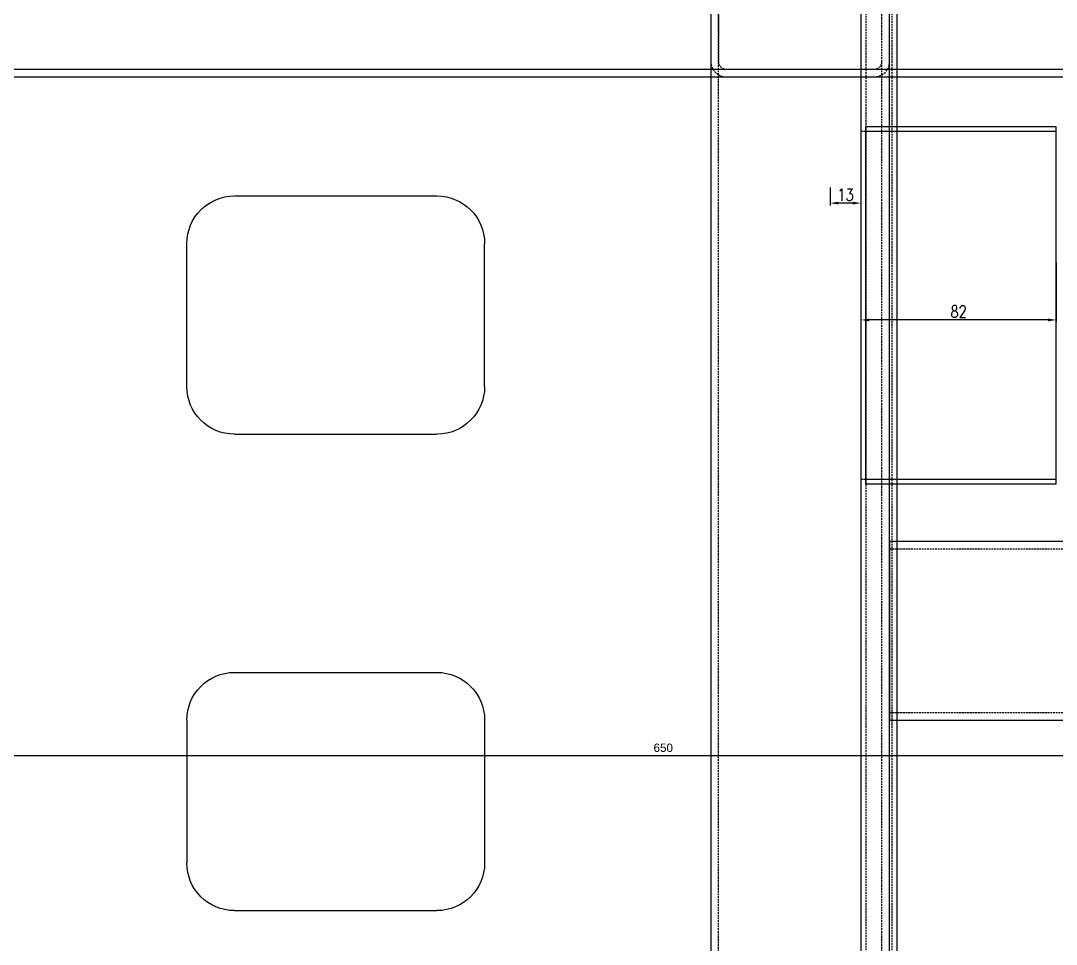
# Model space of a CAD drawing. Header units: millimetres. Extents: x -18234 to 26733, y 279 to 18488.
# Drawn here: x 6550.5 to 6985.2, y 9648.6 to 10036.3 of the extents above; entities that cross this region are included whole.
import ezdxf

# ---------------------------------------------------------------- set-up
doc = ezdxf.new("R2010")
doc.units = ezdxf.units.MM
doc.linetypes.add('HIDDEN', pattern=[0.375, 0.25, -0.125])
doc.layers.add('HL', color=2, linetype='HIDDEN')
doc.styles.add('ROAMNS', font='romans.shx', dxfattribs={"width": 0.8, "bigfont": 'whgtxt.shx'})
doc.styles.get("Standard").update_dxf_attribs({"font": 'arial.ttf'})
doc.dimstyles.new('사본 AM_ISO', dxfattribs={"dimtxt": 3.5, "dimasz": 3.5, "dimexe": 1, "dimexo": 1, "dimgap": 1.5, "dimtad": 1, "dimdsep": 46, "dimtxsty": 'Standard', "dimcen": 0, "dimclrd": 7, "dimclre": 7, "dimclrt": 2, "dimadec": 0, "dimazin": 2, "dimtp": 0.1, "dimtm": 0.1, "dimtfac": 0.71, "dimtmove": 0, "dimatfit": 3, "dimfxl": 8, "dimtfill": 1, "dimlwd": -1, "dimlwe": -1, "dimarcsym": 1})
doc.dimstyles.new('사본(6) 10 한덕_도면칫수', dxfattribs={"dimscale": 10, "dimtxt": 0.5, "dimasz": 0.35, "dimexe": 0.1, "dimexo": 0.15, "dimgap": 0.1, "dimtad": 1, "dimdsep": 46, "dimtxsty": 'ROAMNS', "dimcen": 0, "dimclrd": 7, "dimclre": 7, "dimclrt": 2, "dimadec": 0, "dimazin": 2, "dimtp": 0.1, "dimtm": 0.1, "dimtfac": 0.71, "dimtmove": 0, "dimatfit": 3, "dimfxl": 1, "dimlwd": -1, "dimlwe": -1, "dimarcsym": 1})

# ---------------------------------------------------------------- blocks, each defined once
blk = doc.blocks.new('*D674')
at = {"color": 7, "linetype": 'ByBlock', "ltscale": 0.5, "transparency": 16777216}
for p, q in [((6890.21, 9966.27), (6890.21, 9958.75)), ((6903.21, 9966.27), (6903.21, 9958.75)), ((6899.71, 9959.75), (6893.71, 9959.75))]:
    blk.add_line(p, q, dxfattribs=at)
at = {"color": 7, "ltscale": 0.5, "transparency": 16777216}
for points in [[(6893.71, 9960.33), (6893.71, 9959.17), (6890.21, 9959.75)], [(6899.71, 9960.33), (6899.71, 9959.17), (6903.21, 9959.75)]]:
    blk.add_solid(points, dxfattribs=at)
at = {"layer": 'DEFPOINTS', "color": 0, "ltscale": 0.5, "transparency": 16777216}
for p in [(6890.21, 9967.77), (6903.21, 9967.77), (6890.21, 9959.75)]:
    blk.add_point(p, dxfattribs=at)
at = {"color": 2, "ltscale": 0.5, "transparency": 16777216, "insert": (6896.71, 9963.25), "char_height": 5, "attachment_point": 5, "style": 'ROAMNS'}
blk.add_mtext('13', dxfattribs=at)
blk = doc.blocks.new('*D664')
at = {"color": 7, "linetype": 'ByBlock', "ltscale": 0.5, "transparency": 16777216}
for p, q in [((6495.21, 9820.17), (6495.21, 9726.83)), ((7145.21, 9797.28), (7145.21, 9726.83)), ((6498.71, 9727.83), (7141.71, 9727.83))]:
    blk.add_line(p, q, dxfattribs=at)
at = {"color": 7, "ltscale": 0.5, "transparency": 16777216}
for points in [[(6498.71, 9728.42), (6498.71, 9727.25), (6495.21, 9727.83)], [(7141.71, 9728.42), (7141.71, 9727.25), (7145.21, 9727.83)]]:
    blk.add_solid(points, dxfattribs=at)
at = {"layer": 'DEFPOINTS', "color": 0, "ltscale": 0.5, "transparency": 16777216}
for p in [(6495.21, 9821.17), (7145.21, 9798.28), (7145.21, 9727.83)]:
    blk.add_point(p, dxfattribs=at)
at = {"color": 2, "ltscale": 0.5, "transparency": 16777216, "insert": (6820.21, 9731.12), "char_height": 3.5, "attachment_point": 5, "bg_fill": 3, "box_fill_scale": 1.1, "bg_fill_color": 256, "bg_fill_true_color": 13158600, "bg_fill_transparency": 0}
blk.add_mtext('650', dxfattribs=at)
blk = doc.blocks.new('y8ll')
at = {"ltscale": 0.5}
for p, q in [((206532.54, 29889.07), (205707.54, 29889.07)), ((205707.54, 29889.07), (205707.54, 29814.07)), ((206532.54, 29889.07), (206532.54, 29814.07)), ((205707.54, 29814.07), (206532.54, 29814.07))]:
    blk.add_line(p, q, dxfattribs=at)
at = {"layer": 'HL', "ltscale": 3}
for p, q in [((205707.54, 29885.87), (206532.54, 29885.87)), ((205707.54, 29817.27), (206532.54, 29817.27))]:
    blk.add_line(p, q, dxfattribs=at)
blk = doc.blocks.new('875654')
at = {"layer": 'HL', "ltscale": 3}
for p, q in [((237346.1, 2606.34), (237283.9, 2606.34)), ((237277.5, 2599.94), (237277.5, 2537.74)), ((237280.7, 2599.94), (237280.7, 2537.74)), ((237346.1, 2603.14), (237283.9, 2603.14)), ((237349.3, 2537.74), (237349.3, 2599.94)), ((237352.5, 2537.74), (237352.5, 2599.94)), ((237283.9, 2534.54), (237346.1, 2534.54)), ((237283.9, 2531.34), (237346.1, 2531.34))]:
    blk.add_line(p, q, dxfattribs=at)
for centre, radius, start, end in [((237283.9, 2599.94), 6.4, 90, 180), ((237346.1, 2599.94), 6.4, 0, 90), ((237283.9, 2599.94), 3.2, 90, 180), ((237346.1, 2599.94), 3.2, 0, 90), ((237283.9, 2537.74), 6.4, 180, 270), ((237283.9, 2537.74), 3.2, 180, 270), ((237346.1, 2537.74), 6.4, 270, 0), ((237346.1, 2537.74), 3.2, 270, 0)]:
    blk.add_arc(centre, radius, start, end, dxfattribs=at)
blk = doc.blocks.new('T7ETT')
at = {"ltscale": 0.5}
for p, q in [((208158.87, 18593.09), (206535.87, 18593.09)), ((206535.87, 18518.09), (208158.87, 18518.09))]:
    blk.add_line(p, q, dxfattribs=at)
at = {"layer": 'HL', "ltscale": 3}
for p, q in [((206535.87, 18589.89), (208158.87, 18589.89)), ((206535.87, 18521.29), (208158.87, 18521.29))]:
    blk.add_line(p, q, dxfattribs=at)
blk = doc.blocks.new('5WW')
at = {"ltscale": 0.5}
blk.add_line((192913.82, 18977.97), (194368.82, 18977.97), dxfattribs=at)
at = {"layer": 'HL', "ltscale": 3}
blk.add_line((192913.82, 18981.17), (194368.82, 18981.17), dxfattribs=at)
blk = doc.blocks.new('567W')
at = {"ltscale": 0.5}
for p, q in [((198484.89, 18128.05), (197944.89, 18128.05)), ((197944.89, 18128.05), (197944.89, 18053.05)), ((197944.89, 18053.05), (198484.89, 18053.05))]:
    blk.add_line(p, q, dxfattribs=at)
at = {"layer": 'HL', "ltscale": 3}
for p, q in [((197944.89, 18124.85), (198484.89, 18124.85)), ((197944.89, 18056.25), (198484.89, 18056.25))]:
    blk.add_line(p, q, dxfattribs=at)
blk = doc.blocks.new('67234')
at = {"color": 6, "ltscale": 0.5}
for p, q in [((108072.23, -23265.82), (108072.23, -23927.32)), ((108087.23, -23265.82), (108087.23, -23967.32))]:
    blk.add_line(p, q, dxfattribs=at)
at = {"layer": 'HL', "ltscale": 3}
for p, q in [((108074.23, -23265.82), (108074.23, -23927.32)), ((108085.23, -23265.82), (108085.23, -23927.32)), ((108085.23, -23452.82), (108087.23, -23452.82)), ((108085.23, -23598.82), (108087.23, -23598.82))]:
    blk.add_line(p, q, dxfattribs=at)
blk = doc.blocks.new('5r7wrw')
at = {"color": 6, "ltscale": 0.5}
for p, q in [((107278.5, -24698.81), (107278.5, -24778.81)), ((107278.5, -24698.81), (107428.5, -24698.81)), ((107280.5, -24698.81), (107280.5, -24778.81)), ((107426.5, -24698.81), (107426.5, -24778.81)), ((107428.5, -24698.81), (107428.5, -24778.81)), ((107278.5, -24778.81), (107428.5, -24778.81))]:
    blk.add_line(p, q, dxfattribs=at)
blk = doc.blocks.new('5463')
at = {"color": 6}
blk.add_blockref('67234', (-2817.38, 0), dxfattribs=at)
at = {"color": 6, "rotation": 90}
blk.add_blockref('5r7wrw', (80489.04, -130879.32), dxfattribs=at)
blk = doc.blocks.new('7ett')
at = {"ltscale": 0.5}
for p, q in [((111072.17, -25797.2), (110987.17, -25797.2)), ((110967.17, -25877.2), (110967.17, -25817.2)), ((111092.17, -25877.2), (111092.17, -25817.2)), ((111072.17, -25897.2), (110987.17, -25897.2)), ((111072.17, -25997.2), (110987.17, -25997.2)), ((110967.17, -26017.2), (110967.17, -26077.2)), ((111092.17, -26017.2), (111092.17, -26077.2)), ((111072.17, -26097.2), (110987.17, -26097.2))]:
    blk.add_line(p, q, dxfattribs=at)
for centre, start, end in [((110987.17, -25817.2), 90, 180), ((111072.17, -25817.2), 0, 90), ((110987.17, -25877.2), 180, 270), ((111072.17, -25877.2), 270, 0), ((110987.17, -26017.2), 90, 180), ((111072.17, -26017.2), 360, 90), ((110987.17, -26077.2), 180, 270), ((111072.17, -26077.2), 270, 360)]:
    blk.add_arc(centre, 20, start, end, dxfattribs=at)
blk = doc.blocks.new('5tu4t')
at = {"extrusion": (0, 0, -1), "zscale": -1, "rotation": 90}
blk.add_blockref('T7ETT', (-97964.76, -231325.68), dxfattribs=at)
at = {"color": 6}
for name, p in [('5463', (11225.01, -535)), ('7ett', (5685.68, 1782.38))]:
    blk.add_blockref(name, p, dxfattribs=at)
at = {"extrusion": (0, 0, -1), "zscale": -1}
for name, p in [('5WW', (-310236.67, -42942.79)), ('567W', (-314427.74, -42287.87))]:
    blk.add_blockref(name, p, dxfattribs=at)
at = {"color": 0, "extrusion": (0, 0, -1), "zscale": -1}
blk.add_blockref('875654', (-353835.35, -26496.16), dxfattribs=at)
at = {"color": 0, "extrusion": (0, 0, -1), "zscale": -1, "rotation": 90}
blk.add_blockref('y8ll', (-86668.78, -230497.36), dxfattribs=at)
blk = doc.blocks.new('*D675')
at = {"color": 7, "linetype": 'ByBlock', "ltscale": 0.5, "transparency": 16777216}
for p, q in [((6985.21, 9934.86), (6985.21, 9909.72)), ((6903.21, 9917.3), (6903.21, 9909.72)), ((6981.71, 9910.72), (6906.71, 9910.72))]:
    blk.add_line(p, q, dxfattribs=at)
at = {"color": 7, "ltscale": 0.5, "transparency": 16777216}
for points in [[(6906.71, 9911.3), (6906.71, 9910.13), (6903.21, 9910.72)], [(6981.71, 9911.3), (6981.71, 9910.13), (6985.21, 9910.72)]]:
    blk.add_solid(points, dxfattribs=at)
at = {"layer": 'DEFPOINTS', "color": 0, "ltscale": 0.5, "transparency": 16777216}
for p in [(6985.21, 9936.36), (6903.21, 9918.8), (6903.21, 9910.72)]:
    blk.add_point(p, dxfattribs=at)
at = {"color": 2, "ltscale": 0.5, "transparency": 16777216, "insert": (6944.21, 9914.22), "char_height": 5, "attachment_point": 5, "style": 'ROAMNS'}
blk.add_mtext('82', dxfattribs=at)
blk = doc.blocks.new('yiiyik')
at = {"ltscale": 0.5}
blk.add_line((202315.39, 28794.14), (205215.39, 28794.14), dxfattribs=at)
at = {"layer": 'HL', "ltscale": 3}
blk.add_line((202315.39, 28797.34), (205215.39, 28797.34), dxfattribs=at)
blk = doc.blocks.new('rtyfgdhdghfh')
at = {"color": 0}
for name, p in [('yiiyik', (-194712.33, -121611.84)), ('875654', (-227464.44, -95349.05))]:
    blk.add_blockref(name, p, dxfattribs=at)
at = {"color": 0, "rotation": 90}
blk.add_blockref('y8ll', (39702.14, -299350.25), dxfattribs=at)
blk = doc.blocks.new('sdafasfdasdfasffasdfas')
at = {"color": 6, "ltscale": 0.5}
for base, p1, p2, dimstyle, picture, middle in [((6903.208, 9910.718), (6985.208, 9936.364), (6903.208, 9918.803), '사본(6) 10 한덕_도면칫수', '*D675', (6944.208, 9914.218)), ((7145.208, 9727.832), (6495.208, 9821.171), (7145.208, 9798.276), '사본 AM_ISO', '*D664', (6820.208, 9731.119))]:
    dim = blk.add_linear_dim(base=base, p1=p1, p2=p2, angle=180, dimstyle=dimstyle, dxfattribs=at)
    dim.commit()
    dim.dimension.update_dxf_attribs({"geometry": picture, "text_midpoint": middle})
blk.add_blockref('rtyfgdhdghfh', (-2972.857, 102830.483))
at = {"color": 6, "xscale": -1}
blk.add_blockref('5tu4t', (123398.061, 33977.592), dxfattribs=at)

msp = doc.modelspace()

# ---------------------------------------------------------------- dimensions: what is measured, and where the dimension line sits
at = {"color": 6, "ltscale": 0.5}
dim = msp.add_linear_dim(base=(6890.208, 9959.751), p1=(6903.208, 9967.767), p2=(6890.208, 9967.767), angle=180, dimstyle='사본(6) 10 한덕_도면칫수', dxfattribs=at)
dim.commit()
dim.dimension.update_dxf_attribs({"geometry": '*D674', "text_midpoint": (6896.708, 9963.251)})

# ---------------------------------------------------------------- next in the draw order: block references
msp.add_blockref('sdafasfdasdfasffasdfas', (0, 0))

doc.saveas('drawing.dxf')
